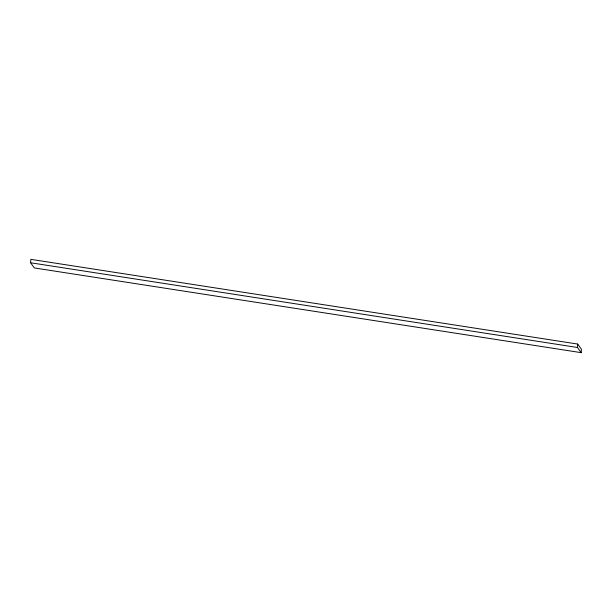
<?xml version="1.0" encoding="UTF-8"?>
<svg xmlns="http://www.w3.org/2000/svg" width="612" height="612" viewBox="0 0 612 612"><rect width="100%" height="100%" fill="white"/><g stroke="black" fill="none" stroke-linecap="round" stroke-linejoin="round"><path stroke-width="0.92" d="M30.6 262.77L30.837 259.35L577.69 344.059L581.4 349.23L581.163 352.65L34.31 267.941L30.6 262.77L577.453 347.478L581.163 352.65M577.453 347.478L577.69 344.059"/></g></svg>
